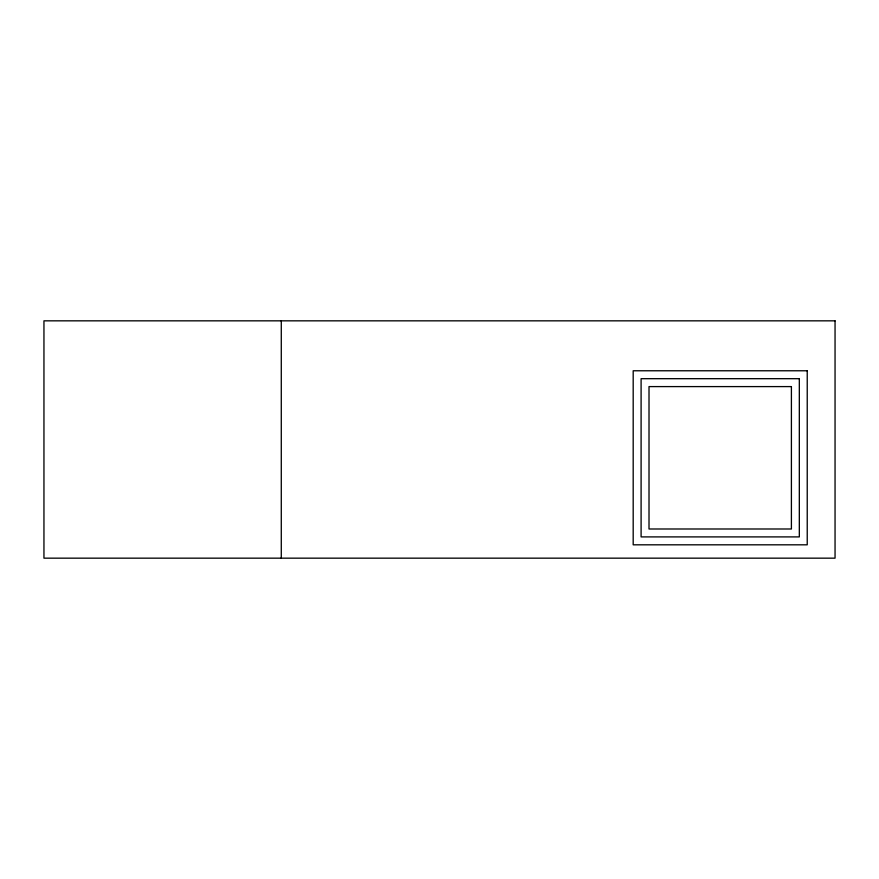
<?xml version="1.0" encoding="UTF-8"?>
<svg xmlns="http://www.w3.org/2000/svg" width="879" height="879" viewBox="0 0 879 879"><rect width="100%" height="100%" fill="white"/><g stroke="black" fill="none" stroke-linecap="round" stroke-linejoin="round"><path stroke-width="1.32" d="M281.28 320.835L281.28 558.165M835.05 320.835L43.95 320.835L43.95 558.165L835.05 558.165L835.05 320.835M807.23 370.773L633.188 370.773L633.188 544.815L807.23 544.815L807.23 370.773M799.319 378.684L641.099 378.684L641.099 536.904L799.319 536.904L799.319 378.684M791.408 386.595L649.01 386.595L649.01 528.993L791.408 528.993L791.408 386.595"/></g></svg>
